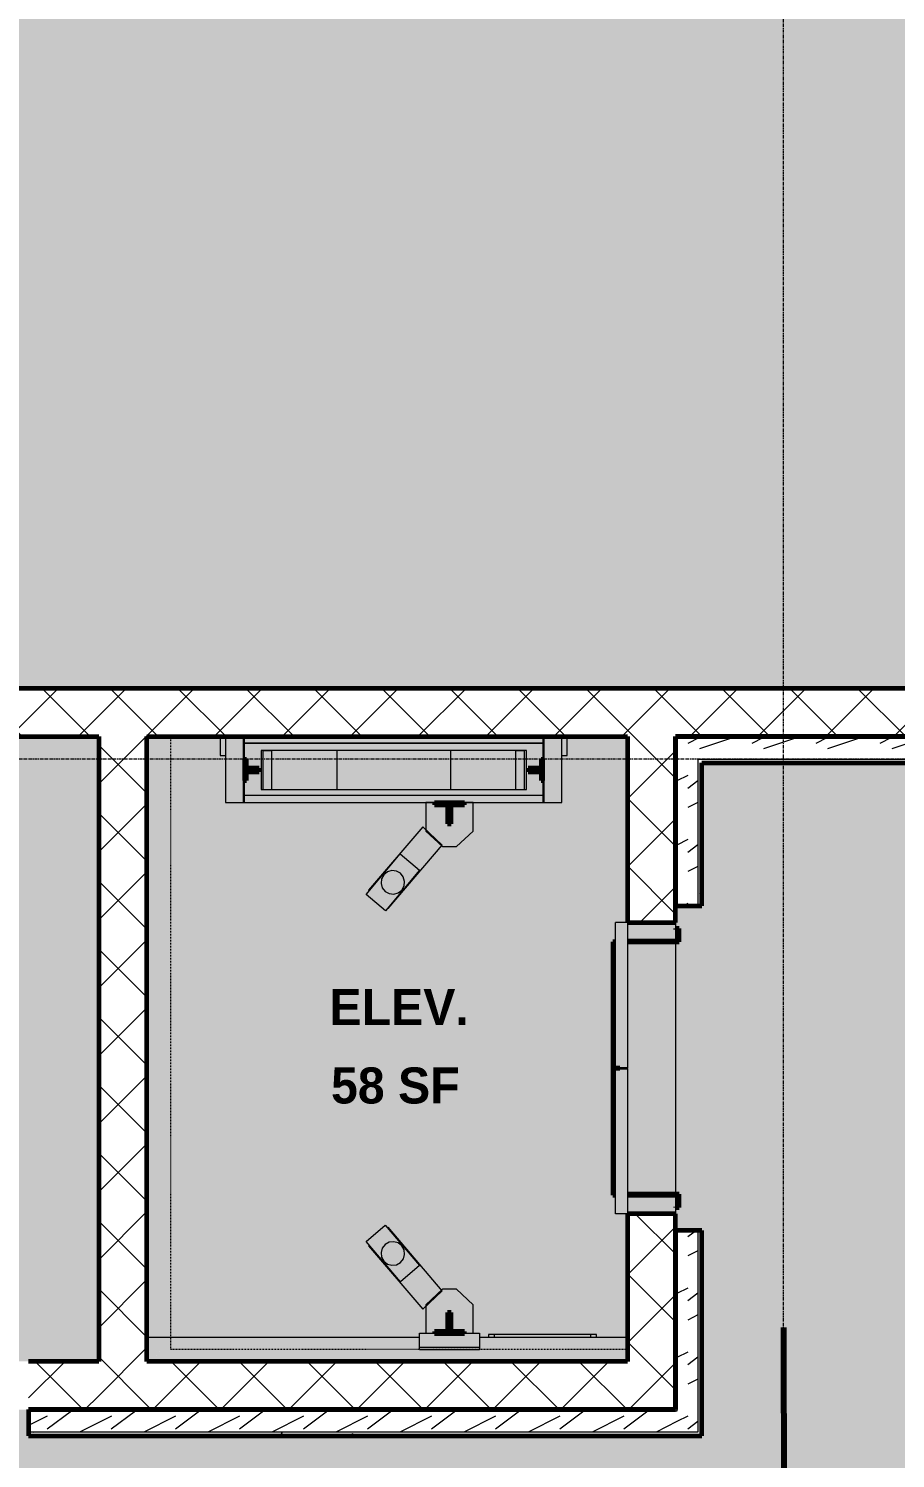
# Model space of a CAD drawing. Header units: inches. Extents: x -4105 to -1989, y 10980 to 12341.
# Drawn here: x -3607 to -3462.7, y 11418.9 to 11656.8 of the extents above; entities that cross this region are included whole.
import ezdxf

# ---------------------------------------------------------------- set-up
doc = ezdxf.new("R2010")
doc.units = ezdxf.units.IN
doc.header["$MEASUREMENT"] = 0
doc.linetypes.add('Dash', pattern=[0.25, 0.125, -0.125])
doc.linetypes.add('Grid Line 1_2_', pattern=[0.875, 0.5, -0.125, 0.125, -0.125])
for name, color, linetype, lineweight in [('0-1', 7, 'Continuous', 5), ('0-2', 250, 'Continuous', 18), ('A-AREA', 32, 'Continuous', 80), ('A-AREA-IDEN', 2, 'Continuous', 9), ('A-FLOR-2', 250, 'Continuous', 18), ('A-GENM-1', 55, 'Continuous', 9), ('A-GENM-2', 7, 'Continuous', 9), ('A-GENM-3', 130, 'Continuous', 60), ('A-GENM-HDLN-1', 7, 'Dash', 9), ('A-WALL', 113, 'Continuous', 18), ('A-WALL-1', 113, 'Continuous', 60), ('A-WALL-5', 250, 'Continuous', 18), ('A-WALL-6', 130, 'Continuous', 60), ('A-WALL-7', 254, 'Continuous', 5), ('A-WALL-8', 113, 'Continuous', 5), ('A-WALL-PATT-1', 111, 'Continuous', 9), ('A-WALL-PATT-3', 252, 'Continuous', 9), ('G-IMPT-1', 55, 'Continuous', 9), ('G-IMPT-2', 1, 'Continuous', 9), ('Q-SPCQ-1', 37, 'Continuous', 9), ('Q-SPCQ-2', 7, 'Continuous', 9), ('S-GRID-1', 1, 'Grid Line 1_2_', 9)]:
    doc.layers.add(name, color=color, linetype=linetype, lineweight=lineweight)
doc.layers.add('A-AREA-PATT-1', color=7, linetype='Continuous', lineweight=9, transparency=1)
doc.layers.add('A-AREA-PATT-5', color=141, linetype='Continuous', lineweight=9, transparency=1)
doc.styles.add('Century Gothic_B_1', font='GOTHICB.TTF', dxfattribs={"height": 6})
pattern_1 = [(45, (0, 0), (-5.656854, 5.656854), []), (135, (0, 0), (-5.656854, -5.656854), [])]
pattern_2 = [(0, (0, 0), (20.48, 5.12), [0.845, -14.515, 0.845, -14.515, -81.92]), (0, (0, 0), (20.48, 5.12), [-30.72, 0.845, -29.875, 0.845, -14.515, -35.84]), (0, (0, 0), (20.48, 5.12), [-76.8, 0.845, -9.395, 0.845, -24.755]), (120, (7.68, 2.56), (-14.67405, 15.1762003), [0.845, -14.515, 0.845, -14.515, -81.92]), (120, (7.68, 2.56), (-14.67405, 15.1762003), [-30.72, 0.845, -29.875, 0.845, -14.515, -35.84]), (120, (7.68, 2.56), (-14.67405, 15.1762003), [-76.8, 0.845, -9.395, 0.845, -24.755]), (240, (10.24, 12.8), (-5.80595, -20.2962003), [0.845, -14.515, 0.845, -14.515, -81.92]), (240, (10.24, 12.8), (-5.80595, -20.2962003), [-30.72, 0.845, -29.875, 0.845, -14.515, -35.84]), (240, (10.24, 12.8), (-5.80595, -20.2962003), [-76.8, 0.845, -9.395, 0.845, -24.755])]
pattern_3 = [(216.87, (4.265, 10.662), (31.9871619, 21.32545714), [5.331, -47.981]), (206.565, (10.662, 7.464), (-10.662476, -10.6620098), [11.921, -11.921]), (198.435, (10.662, 2.132), (-21.32449365, -10.6625869), [6.744, -26.974])]

# ---------------------------------------------------------------- blocks, each defined once
blk = doc.blocks.new('CTR - 1st Phase - Shell_rvt-1-ENLARGED FLOOR PLAN - 1ST FLOOR PLAN - EAST')
at = {"layer": 'A-FLOR-2'}
for p, q in [((-3499.32, 11508.05), (-3499.32, 11507.01)), ((-3499.32, 11506.89), (-3499.32, 11504.93)), ((-3499.32, 11504.8), (-3499.32, 11462.8)), ((-3499.32, 11462.68), (-3499.32, 11460.71)), ((-3499.32, 11460.59), (-3499.32, 11459.55)), ((-3541.95, 11438.99), (-3587.32, 11438.99)), ((-3507.32, 11438.99), (-3531.95, 11438.99))]:
    blk.add_line(p, q, dxfattribs=at)
at = {"layer": 'S-GRID-1'}
for p, q in [((-3481.32, 10979.75), (-3481.32, 12308.75)), ((-1989.4, 11535.19), (-4072.56, 11535.19))]:
    blk.add_line(p, q, dxfattribs=at)
blk = doc.blocks.new('Elevator Door-Center - 48_ x 84_-2010369-ENLARGED FLOOR PLAN - 1ST FLOOR PLAN - EAST')
at = {"layer": 'Q-SPCQ-1'}
for points in [[(-4.03, -4.96), (-4.03, -4), (-28.15, -4), (-28.15, -6), (-4.03, -6)], [(20.35, -4), (-3.78, -4), (-3.78, -6), (20.35, -6), (20.35, -4.96)]]:
    blk.add_hatch(color=256, dxfattribs=at).paths.add_polyline_path(points, flags=0)
at = {"layer": 'Q-SPCQ-2'}
for p, q in [((-28.15, -4), (-4.03, -4)), ((-28.15, -4), (-28.15, -6)), ((-4.03, -6), (-4.03, -4)), ((-3.78, -4), (20.35, -4)), ((-3.78, -6), (-3.78, -4)), ((20.35, -4), (20.35, -6)), ((-4.03, -6), (-28.15, -6)), ((20.35, -6), (-3.78, -6))]:
    blk.add_line(p, q, dxfattribs=at)
blk = doc.blocks.new('Otis_G2S_06102019171910 - Duty_3000_Speed_150_Seismic_N_CwtLoc_L2_PitDepth_60_OpeningType_Front_CwtSafety_N_FRSAME_NPT-2125002-ENLARGED FLOOR PLAN - 1ST FLOOR PLAN - EAST')
at = {"layer": 'G-IMPT-1'}
h = blk.add_hatch(color=256, dxfattribs=at)
h.paths.add_polyline_path([(92.16, 63.73), (92.16, 14.06), (94.66, 14.06), (94.66, 14.37), (96.1, 14.37), (96.1, 16.5), (96.72, 16.5), (96.72, 14.37), (98.16, 14.37), (98.16, 14.06), (100.82, 14.06), (100.82, 63.73), (98.16, 63.73), (98.16, 63.43), (96.72, 63.43), (96.72, 61.3), (96.1, 61.3), (96.1, 63.43), (94.66, 63.43), (94.66, 63.73), (93.18, 63.73)], flags=0)
h.paths.add_polyline_path([(93.18, 42.76), (93.18, 60.99), (99.64, 60.99), (99.64, 16.8), (93.18, 16.8), (93.18, 27.49)], flags=0)
for points in [[(100.82, 42.76), (100.82, 14.06), (100.94, 14.06), (100.94, 63.73), (100.82, 63.73), (100.82, 58.03)], [(93.18, 29.39), (99.64, 29.39), (99.64, 48.39), (93.18, 48.39), (93.18, 42.76)], [(6.69, 34.07), (9.75, 30.81), (20.32, 39.81), (20.21, 39.92), (13.98, 34.59), (11.25, 37.78), (17.34, 42.99), (17.26, 43.07), (7.29, 34.59)], [(73.37, 39.81), (83.93, 30.81), (86.99, 34.07), (76.43, 43.07), (76.33, 42.97), (82.45, 37.8), (79.73, 34.6), (73.46, 39.91)], [(14, 39.2), (14.09, 38.44), (14.47, 37.77), (15.07, 37.29), (15.81, 37.08), (16.57, 37.18), (17.24, 37.55), (17.72, 38.15), (17.92, 38.89), (17.83, 39.66), (17.46, 40.33), (16.85, 40.8), (16.12, 41.01), (15.35, 40.92), (14.68, 40.54), (14.21, 39.94), (14.09, 39.52)], [(75.76, 38.88), (76, 38.11), (76.45, 37.54), (77.12, 37.17), (77.89, 37.09), (78.63, 37.3), (79.23, 37.78), (79.6, 38.45), (79.68, 39.21), (79.47, 39.95), (78.99, 40.55), (78.32, 40.92), (77.56, 41.01), (76.82, 40.8), (76.22, 40.32), (75.85, 39.65)], [(2.69, 25.69), (7.44, 25.69), (10, 28.45), (9.99, 30.81), (9.89, 30.93), (9.75, 30.81), (7.17, 33.56), (2.69, 33.56), (2.69, 32.13), (2.97, 32.13), (2.97, 29.94), (6.16, 29.94), (6.16, 29.31), (2.97, 29.31), (2.97, 27.13), (2.69, 27.13)]]:
    blk.add_hatch(color=256, dxfattribs=at).paths.add_polyline_path(points, flags=0)
h = blk.add_hatch(color=256, dxfattribs=at)
h.paths.add_polyline_path([(93.18, 48.39), (93.18, 16.8), (99.64, 16.8), (99.64, 60.99), (93.18, 60.99)], flags=0)
h.paths.add_polyline_path([(93.18, 42.76), (93.18, 48.39), (99.64, 48.39), (99.64, 29.39), (93.18, 29.39)], flags=0)
h = blk.add_hatch(color=256, dxfattribs=at)
h.paths.add_polyline_path([(11.25, 37.78), (13.98, 34.59), (20.68, 40.32), (17.95, 43.51), (12.02, 38.44)], flags=0)
h.paths.add_polyline_path([(14, 39.2), (14.21, 39.94), (14.68, 40.54), (15.35, 40.92), (16.12, 41.01), (16.85, 40.8), (17.46, 40.33), (17.83, 39.66), (17.92, 38.89), (17.72, 38.15), (17.24, 37.55), (16.57, 37.18), (15.81, 37.08), (15.07, 37.29), (14.47, 37.77), (14.09, 38.44)], flags=0)
h = blk.add_hatch(color=256, dxfattribs=at)
h.paths.add_polyline_path([(73, 40.29), (79.73, 34.6), (82.45, 37.8), (75.71, 43.5), (73.02, 40.32)], flags=0)
h.paths.add_polyline_path([(75.76, 38.88), (75.85, 39.65), (76.22, 40.32), (76.82, 40.8), (77.56, 41.01), (78.32, 40.92), (78.99, 40.55), (79.47, 39.95), (79.68, 39.21), (79.6, 38.45), (79.23, 37.78), (78.63, 37.3), (77.89, 37.09), (77.12, 37.17), (76.45, 37.54), (75.97, 38.14)], flags=0)
h = blk.add_hatch(color=256, dxfattribs=at)
h.paths.add_polyline_path([(83.68, 30.8), (83.68, 28.45), (86.24, 25.69), (90.99, 25.69), (90.96, 33.56), (86.51, 33.56), (83.93, 30.81), (83.8, 30.93), (83.69, 30.81)], flags=0)
h.paths.add_polyline_path([(87.46, 29.94), (90.65, 29.94), (90.65, 32.13), (90.96, 32.13), (90.96, 27.13), (90.65, 27.13), (90.65, 29.31), (87.46, 29.31)], flags=0)
at = {"layer": 'G-IMPT-2'}
for p, q in [((92.16, 63.73), (94.66, 63.73)), ((98.16, 63.73), (100.82, 63.73)), ((100.82, 63.73), (100.94, 63.73)), ((100.82, 14.06), (100.82, 63.73)), ((100.94, 63.73), (100.94, 14.06)), ((93.18, 60.99), (93.18, 16.8)), ((99.64, 60.99), (93.18, 60.99)), ((93.19, 60.68), (93.19, 59.18)), ((99.63, 60.68), (93.19, 60.68)), ((99.63, 59.18), (99.63, 60.68)), ((99.64, 16.8), (99.64, 60.99)), ((93.19, 59.18), (99.63, 59.18)), ((93.18, 48.39), (93.18, 29.39)), ((99.64, 48.39), (93.18, 48.39)), ((99.64, 29.39), (99.64, 48.39)), ((17.26, 43.07), (6.69, 34.07)), ((11.25, 37.78), (17.95, 43.51)), ((17.34, 42.99), (17.26, 43.07)), ((17.95, 43.51), (20.68, 40.32)), ((73, 40.29), (75.71, 43.5)), ((75.71, 43.5), (82.45, 37.8)), ((76.43, 43.07), (76.33, 42.97)), ((86.99, 34.07), (76.43, 43.07)), ((14.68, 40.54), (14.21, 39.94)), ((15.35, 40.92), (14.68, 40.54)), ((16.12, 41.01), (15.35, 40.92)), ((16.85, 40.8), (16.12, 41.01)), ((17.46, 40.33), (16.85, 40.8)), ((76.82, 40.8), (76.22, 40.32)), ((77.56, 41.01), (76.82, 40.8)), ((78.32, 40.92), (77.56, 41.01)), ((78.99, 40.55), (78.32, 40.92)), ((79.47, 39.95), (78.99, 40.55)), ((9.75, 30.81), (20.32, 39.81)), ((20.68, 40.32), (13.98, 34.59)), ((14.21, 39.94), (14, 39.2)), ((14, 39.2), (14.09, 38.44)), ((14.09, 38.44), (14.47, 37.77)), ((17.24, 37.55), (17.72, 38.15)), ((17.83, 39.66), (17.46, 40.33)), ((17.72, 38.15), (17.92, 38.89)), ((17.92, 38.89), (17.83, 39.66)), ((20.32, 39.81), (20.21, 39.92)), ((79.73, 34.6), (73, 40.29)), ((73.46, 39.91), (73.37, 39.81)), ((73.37, 39.81), (83.93, 30.81)), ((75.85, 39.65), (75.76, 38.88)), ((75.76, 38.88), (75.97, 38.14)), ((76.22, 40.32), (75.85, 39.65)), ((75.97, 38.14), (76.45, 37.54)), ((79.23, 37.78), (79.6, 38.45)), ((79.68, 39.21), (79.47, 39.95)), ((79.6, 38.45), (79.68, 39.21)), ((13.98, 34.59), (11.25, 37.78)), ((14.47, 37.77), (15.07, 37.29)), ((15.07, 37.29), (15.81, 37.08)), ((15.81, 37.08), (16.57, 37.18)), ((16.57, 37.18), (17.24, 37.55)), ((76.45, 37.54), (77.12, 37.17)), ((77.12, 37.17), (77.89, 37.09)), ((77.89, 37.09), (78.63, 37.3)), ((78.63, 37.3), (79.23, 37.78)), ((82.45, 37.8), (79.73, 34.6)), ((7.44, 33.56), (2.69, 33.56)), ((2.69, 33.56), (2.69, 32.13)), ((6.69, 34.07), (9.75, 30.81)), ((10, 30.8), (7.44, 33.56)), ((86.24, 33.56), (83.68, 30.8)), ((83.93, 30.81), (86.99, 34.07)), ((90.99, 33.56), (86.24, 33.56)), ((90.99, 25.69), (90.99, 33.56)), ((10, 28.45), (10, 30.8)), ((83.68, 30.8), (83.68, 28.45)), ((93.18, 29.39), (99.64, 29.39)), ((2.69, 27.13), (2.69, 25.69)), ((7.44, 25.69), (10, 28.45)), ((83.68, 28.45), (86.24, 25.69)), ((2.69, 25.69), (7.44, 25.69)), ((86.24, 25.69), (90.99, 25.69)), ((93.18, 16.8), (99.64, 16.8)), ((93.19, 18.61), (93.19, 17.11)), ((99.63, 18.61), (93.19, 18.61)), ((93.19, 17.11), (99.63, 17.11)), ((99.63, 17.11), (99.63, 18.61))]:
    blk.add_line(p, q, dxfattribs=at)
blk = doc.blocks.new('Otis_G2S_06102019171910 - Otis_G2S_06102019171910-2044336-ENLARGED FLOOR PLAN - 1ST FLOOR PLAN - EAST')
at = {"layer": 'A-GENM-1'}
h = blk.add_hatch(color=256, dxfattribs=at)
h.paths.add_polyline_path([(91.02, 63.94), (102, 63.94), (102, 66.89), (91.02, 66.89)], flags=0)
h.paths.add_polyline_path([(91.02, 13.86), (91.02, 10.91), (102, 10.91), (102, 13.86), (92.16, 13.86)], flags=0)
h = blk.add_hatch(color=256, dxfattribs=at)
h.paths.add_polyline_path([(98.85, 66.89), (102, 66.89), (102, 67.78), (98.85, 67.78)], flags=0)
h.paths.add_polyline_path([(98.85, 10.02), (102, 10.02), (102, 10.91), (98.85, 10.91)], flags=0)
h = blk.add_hatch(color=256, dxfattribs=at)
h.paths.add_polyline_path([(91.02, 63.74), (102, 63.74), (102, 63.94), (91.02, 63.94)], flags=0)
h.paths.add_polyline_path([(91.02, 13.86), (102, 13.86), (102, 14.06), (91.02, 14.06)], flags=0)
for points in [[(91.02, 27.49), (91.02, 14.06), (92.16, 14.06), (92.16, 63.74), (91.02, 63.74), (91.02, 42.76)], [(0, 24.63), (0.37, 24.63), (0.37, 34.63), (0, 34.63)], [(0.37, 34.63), (0.37, 24.63), (2.68, 24.63), (2.66, 34.63), (1, 34.63)], [(2, 22.14), (2, 6.14), (2.49, 6.14), (2.49, 22.14)], [(25.69, 2.41), (25.69, 2), (46.69, 2), (46.69, 1.25), (46.81, 1.25), (46.81, 2.41), (38.5, 2.41)], [(46.81, 2), (46.81, 1.25), (46.94, 1.25), (46.94, 2), (67.81, 2), (67.81, 2.41), (46.81, 2.41)], [(46.69, 0), (46.94, 0), (46.94, 0.96), (46.69, 0.96)]]:
    blk.add_hatch(color=256, dxfattribs=at).paths.add_polyline_path(points, flags=0)
h = blk.add_hatch(color=256, dxfattribs=at)
h.paths.add_polyline_path([(94.66, 63.73), (94.66, 63.43), (96.1, 63.43), (96.1, 61.3), (96.72, 61.3), (96.72, 63.43), (98.16, 63.43), (98.16, 63.74), (94.66, 63.74)], flags=0)
h.paths.add_polyline_path([(94.66, 14.06), (94.66, 14.06), (98.16, 14.06), (98.16, 14.37), (96.72, 14.37), (96.72, 16.5), (96.1, 16.5), (96.1, 14.37), (94.66, 14.37), (94.66, 14.06)], flags=0)
h = blk.add_hatch(color=256, dxfattribs=at)
h.paths.add_polyline_path([(2.66, 32.13), (2.68, 27.13), (2.97, 27.13), (2.97, 29.31), (6.16, 29.31), (6.16, 29.94), (2.97, 29.94), (2.97, 32.13), (2.68, 32.13)], flags=0)
h.paths.add_polyline_path([(87.46, 29.31), (90.65, 29.31), (90.65, 27.13), (90.96, 27.13), (90.96, 32.13), (90.65, 32.13), (90.65, 29.94), (87.46, 29.94)], flags=0)
h = blk.add_hatch(color=256, dxfattribs=at)
h.paths.add_polyline_path([(2, 6.04), (2, 5.14), (2.49, 5.14), (2.49, 6.14), (2, 6.14)], flags=0)
h.paths.add_polyline_path([(2, 23.14), (2, 22.14), (2.49, 22.14), (2.49, 23.14)], flags=0)
h = blk.add_hatch(color=256, dxfattribs=at)
h.paths.add_polyline_path([(23.6, -8.34), (23.6, -8.64), (25.81, -8.64), (25.81, 0), (25.69, 0), (25.69, -8.52), (23.73, -8.52), (23.73, -8), (23.6, -8)], flags=0)
h.paths.add_polyline_path([(67.81, 0), (67.81, -8.64), (70.02, -8.64), (70.02, -8), (69.9, -8), (69.9, -8.52), (67.94, -8.52), (67.94, 0), (67.82, 0)], flags=0)
at = {"layer": 'A-GENM-2'}
for p, q in [((102, 66.89), (91.02, 66.89)), ((91.02, 66.89), (91.02, 63.94)), ((102, 67.78), (98.85, 67.78)), ((98.85, 67.78), (98.85, 66.89)), ((102, 63.94), (91.02, 63.94)), ((91.02, 63.94), (91.02, 63.74)), ((91.02, 63.74), (91.02, 14.06)), ((91.02, 63.74), (102, 63.74)), ((92.16, 14.06), (92.16, 63.74)), ((0, 34.63), (0.37, 34.63)), ((0, 34.63), (0, 24.63)), ((0.37, 34.63), (2.68, 34.63)), ((0.37, 34.63), (0.37, 24.63)), ((2.68, 34.63), (2.68, 32.13)), ((2.68, 27.13), (2.68, 24.63)), ((0.37, 24.63), (0, 24.63)), ((2.68, 24.63), (0.37, 24.63)), ((2.49, 23.14), (2, 23.14)), ((2, 22.14), (2.49, 22.14)), ((2.49, 22.14), (2.49, 23.14)), ((2.49, 6.14), (2.49, 22.14)), ((91.02, 14.06), (91.02, 13.86)), ((94.66, 14.06), (91.02, 14.06)), ((91.02, 13.86), (102, 13.86)), ((91.02, 13.86), (91.02, 10.91)), ((102, 14.06), (98.16, 14.06)), ((91.02, 10.91), (102, 10.91)), ((98.85, 10.91), (98.85, 10.02)), ((98.85, 10.02), (102, 10.02)), ((2.49, 6.14), (2, 6.14)), ((2, 5.14), (2.49, 5.14)), ((2.49, 5.14), (2.49, 6.14)), ((46.94, 0.96), (46.69, 0.96))]:
    blk.add_line(p, q, dxfattribs=at)
at = {"layer": 'A-GENM-3'}
for p, q in [((98.16, 63.74), (94.66, 63.74)), ((94.66, 63.74), (94.66, 63.43)), ((94.66, 63.43), (96.1, 63.43)), ((96.1, 63.43), (96.1, 61.3)), ((96.72, 61.3), (96.72, 63.43)), ((96.72, 63.43), (98.16, 63.43)), ((98.16, 63.43), (98.16, 63.74)), ((96.1, 61.3), (96.72, 61.3)), ((2.97, 32.13), (2.66, 32.13)), ((2.66, 32.13), (2.66, 27.13)), ((2.97, 29.94), (2.97, 32.13)), ((90.96, 32.13), (90.65, 32.13)), ((90.65, 32.13), (90.65, 29.94)), ((90.96, 27.13), (90.96, 32.13)), ((6.16, 29.94), (2.97, 29.94)), ((2.97, 27.13), (2.97, 29.31)), ((2.97, 29.31), (6.16, 29.31)), ((6.16, 29.31), (6.16, 29.94)), ((90.65, 29.94), (87.46, 29.94)), ((87.46, 29.94), (87.46, 29.31)), ((87.46, 29.31), (90.65, 29.31)), ((90.65, 29.31), (90.65, 27.13)), ((2.66, 27.13), (2.97, 27.13)), ((90.65, 27.13), (90.96, 27.13)), ((96.1, 14.37), (94.66, 14.37)), ((94.66, 14.37), (94.66, 14.06)), ((96.72, 16.5), (96.1, 16.5)), ((96.1, 16.5), (96.1, 14.37)), ((96.72, 14.37), (96.72, 16.5)), ((98.16, 14.37), (96.72, 14.37)), ((98.16, 14.06), (98.16, 14.37)), ((94.66, 14.06), (98.16, 14.06)), ((46.81, 2.41), (25.69, 2.41)), ((25.69, 2.41), (25.69, 2)), ((67.81, 2.41), (46.81, 2.41)), ((46.81, 2.41), (46.81, 1.25)), ((46.81, 1.25), (46.81, 2.41)), ((67.81, 2), (67.81, 2.41)), ((46.69, 1.25), (46.81, 1.25)), ((46.81, 1.25), (46.94, 1.25)), ((25.69, 0), (25.69, -8.52)), ((25.81, -8.64), (25.81, 0)), ((67.81, 0), (67.81, -8.64)), ((67.94, -8.52), (67.94, 0)), ((23.73, -8), (23.6, -8)), ((23.6, -8), (23.6, -8.64)), ((23.6, -8.64), (25.81, -8.64)), ((23.73, -8.52), (23.73, -8)), ((25.69, -8.52), (23.73, -8.52)), ((67.81, -8.64), (70.02, -8.64)), ((69.9, -8.52), (67.94, -8.52)), ((70.02, -8), (69.9, -8)), ((69.9, -8), (69.9, -8.52)), ((70.02, -8.64), (70.02, -8))]:
    blk.add_line(p, q, dxfattribs=at)
at = {"layer": 'A-GENM-HDLN-1'}
for p, q in [((0, 0), (0, 75.98)), ((0, 75.98), (102, 75.98)), ((102, 75.98), (102, 0)), ((102, 0), (0, 0))]:
    blk.add_line(p, q, dxfattribs=at)
blk.add_blockref('Otis_G2S_06102019171910 - Duty_3000_Speed_150_Seismic_N_CwtLoc_L2_PitDepth_60_OpeningType_Front_CwtSafety_N_FRSAME_NPT-2125002-ENLARGED FLOOR PLAN - 1ST FLOOR PLAN - EAST', (0, 0))
blk = doc.blocks.new('CTR - 1st Phase -Stairs _ Elevators_rvt-1-ENLARGED FLOOR PLAN - 1ST FLOOR PLAN - EAST')
at = {"layer": 'A-AREA-PATT-1'}
h = blk.add_hatch(color=256, dxfattribs=at)
h.paths.add_polyline_path([(-3681.49, 11434.99), (-3681.49, 11436.99), (-3678.81, 11436.99), (-3678.81, 11434.99), (-3595.32, 11434.99), (-3595.32, 11538.99), (-3673.6, 11538.99), (-3673.6, 11488.79), (-3684.6, 11488.79), (-3684.6, 11434.99)], flags=0)
h.paths.add_polyline_path([(-3678.81, 11482.99), (-3681.49, 11482.99), (-3681.49, 11484.99), (-3678.81, 11484.99)], flags=0)
h = blk.add_hatch(color=256, dxfattribs=at)
h.paths.add_polyline_path([(-3582.5, 11438.99), (-3541.95, 11438.99), (-3541.95, 11439.67), (-3540.88, 11439.68), (-3540.88, 11444.16), (-3541.4, 11443.68), (-3550.4, 11454.24), (-3550.31, 11454.33), (-3550.83, 11454.94), (-3547.64, 11457.67), (-3547.24, 11457.2), (-3547.14, 11457.3), (-3538.25, 11446.88), (-3538.12, 11446.99), (-3536.76, 11446.99), (-3536.01, 11447.21), (-3533.01, 11444.43), (-3533.01, 11439.68), (-3531.95, 11439.67), (-3531.95, 11438.99), (-3530.47, 11438.99), (-3530.47, 11439.48), (-3512.47, 11439.48), (-3512.47, 11438.99), (-3507.32, 11438.99), (-3507.32, 11459.55), (-3509.32, 11459.55), (-3509.32, 11462.68), (-3509.73, 11462.68), (-3509.73, 11504.8), (-3509.32, 11504.8), (-3509.32, 11508.05), (-3507.32, 11508.05), (-3507.32, 11538.99), (-3517.35, 11538.99), (-3517.35, 11535.84), (-3518.23, 11535.84), (-3518.23, 11528.01), (-3568.31, 11528.01), (-3568.31, 11510.8), (-3574.22, 11510.8), (-3574.22, 11528.2), (-3580.62, 11528.2), (-3580.62, 11529.15), (-3574.22, 11529.15), (-3574.22, 11535.84), (-3575.1, 11535.84), (-3580.36, 11531.74), (-3580.62, 11531.74), (-3580.62, 11536.63), (-3575.1, 11536.63), (-3575.1, 11538.99), (-3587.32, 11538.99), (-3587.32, 11456.8), (-3580.62, 11456.8), (-3580.62, 11440.7)], flags=0)
h.paths.add_polyline_path([(-3508.57, 11483.68), (-3508.28, 11483.68), (-3508.28, 11483.93), (-3508.57, 11483.93), (-3508.57, 11483.8)], flags=0)
h.paths.add_polyline_path([(-3547.61, 11509.99), (-3550.82, 11512.7), (-3550.3, 11513.32), (-3550.4, 11513.42), (-3550.09, 11513.78), (-3550.09, 11514.55), (-3549.43, 11514.55), (-3541.4, 11523.98), (-3540.88, 11523.5), (-3540.88, 11527.98), (-3533.01, 11527.98), (-3533.01, 11523.23), (-3535.77, 11520.67), (-3538.14, 11520.68), (-3538.25, 11520.79), (-3543.57, 11514.55), (-3542.72, 11514.55), (-3544.23, 11513.77), (-3547.14, 11510.36), (-3547.23, 11510.45), (-3547.3, 11510.36)], flags=0)
h.paths.add_polyline_path([(-3571.07, 11529.15), (-3571.06, 11529.15), (-3571.07, 11530.17)], flags=0)
h.paths.add_polyline_path([(-3571.07, 11535.15), (-3571.06, 11535.15), (-3571.07, 11535.58)], flags=0)
h.paths.add_polyline_path([(-3571.07, 11536.63), (-3571.06, 11536.63), (-3571.06, 11537.93), (-3521.38, 11537.93), (-3521.38, 11538.99), (-3571.07, 11538.99), (-3571.07, 11537.81)], flags=0)
blk.add_hatch(color=256, dxfattribs=at).paths.add_polyline_path([(-3586.91, 11434.99), (-3507.32, 11434.99), (-3507.32, 11438.99), (-3531.95, 11438.99), (-3531.95, 11436.99), (-3541.95, 11436.99), (-3541.95, 11438.99), (-3582.5, 11438.99)], flags=0)
at = {"layer": 'A-WALL-7'}
h = blk.add_hatch(color=256, dxfattribs=at)
h.paths.add_polyline_path([(-3501.93, 11459.55), (-3499.32, 11459.55), (-3499.32, 11462.68), (-3507.32, 11462.68), (-3507.32, 11459.55)], flags=0)
h.paths.add_polyline_path([(-3499.32, 11462.8), (-3499.32, 11504.8), (-3507.32, 11504.8), (-3507.32, 11462.8)], flags=0)
h.paths.add_polyline_path([(-3507.32, 11504.93), (-3499.32, 11504.93), (-3499.32, 11508.05), (-3507.32, 11508.05), (-3507.32, 11505.76)], flags=0)
at = {"layer": 'A-WALL-PATT-3'}
h = blk.add_hatch(dxfattribs=at)
h.set_pattern_fill('FP_19', color=256, style=0, pattern_type=2)
h.set_pattern_definition(pattern_1)
h.paths.add_polyline_path([(-3819.32, 11538.99), (-3595.32, 11538.99), (-3595.32, 11546.99), (-3819.32, 11546.99), (-3819.32, 11542.99)], flags=0)
h = blk.add_hatch(dxfattribs=at)
h.set_pattern_fill('FP_19', color=256, style=0, pattern_type=2)
h.set_pattern_definition(pattern_1)
h.paths.add_polyline_path([(-3595.32, 11426.99), (-3587.32, 11426.99), (-3587.32, 11546.99), (-3595.32, 11546.99), (-3595.32, 11434.99)], flags=0)
h = blk.add_hatch(dxfattribs=at)
h.set_pattern_fill('FP_19', color=256, style=0, pattern_type=2)
h.set_pattern_definition(pattern_1)
h.paths.add_polyline_path([(-3587.32, 11538.99), (-3503.32, 11538.99), (-3503.32, 11546.99), (-3587.32, 11546.99), (-3587.32, 11542.99)], flags=0)
h = blk.add_hatch(dxfattribs=at)
h.set_pattern_fill('FP_19', color=256, style=0, pattern_type=2)
h.set_pattern_definition(pattern_1)
h.paths.add_polyline_path([(-3503.32, 11538.99), (-3204.37, 11538.99), (-3204.37, 11546.99), (-3503.32, 11546.99), (-3503.32, 11542.99)], flags=0)
h = blk.add_hatch(dxfattribs=at)
h.set_pattern_fill('FP_19', color=256, style=0, pattern_type=2)
h.set_pattern_definition(pattern_1)
h.paths.add_polyline_path([(-3504.28, 11426.99), (-3499.32, 11426.99), (-3499.32, 11459.55), (-3507.32, 11459.55), (-3507.32, 11426.99)], flags=0)
h.paths.add_polyline_path([(-3504.28, 11508.05), (-3499.32, 11508.05), (-3499.32, 11538.99), (-3507.32, 11538.99), (-3507.32, 11508.05)], flags=0)
h = blk.add_hatch(dxfattribs=at)
h.set_pattern_fill('FP_19', color=256, style=0, pattern_type=2)
h.set_pattern_definition(pattern_1)
h.paths.add_polyline_path([(-3595.32, 11426.99), (-3595.32, 11434.99), (-3607, 11434.99), (-3607, 11426.99), (-3605.97, 11426.99)], flags=0)
h.paths.add_polyline_path([(-3763.83, 11426.99), (-3647, 11426.99), (-3647, 11434.99), (-3819.32, 11434.99), (-3819.32, 11426.99)], flags=0)
h = blk.add_hatch(dxfattribs=at)
h.set_pattern_fill('FP_19', color=256, style=0, pattern_type=2)
h.set_pattern_definition(pattern_1)
h.paths.add_polyline_path([(-3507.32, 11426.99), (-3507.32, 11434.99), (-3587.32, 11434.99), (-3587.32, 11426.99), (-3516.97, 11426.99)], flags=0)
at = {"layer": 'A-WALL-5'}
for p, q in [((-3499.32, 11508.05), (-3499.32, 11507.01)), ((-3499.32, 11506.89), (-3499.32, 11504.93)), ((-3499.32, 11504.8), (-3499.32, 11462.8)), ((-3507.32, 11483.68), (-3507.32, 11483.93)), ((-3499.32, 11462.68), (-3499.32, 11460.71)), ((-3499.32, 11460.59), (-3499.32, 11459.55))]:
    blk.add_line(p, q, dxfattribs=at)
at = {"layer": 'A-WALL-6'}
for p, q in [((-3595.32, 11546.99), (-3819.32, 11546.99)), ((-3587.32, 11546.99), (-3595.32, 11546.99)), ((-3503.32, 11546.99), (-3587.32, 11546.99)), ((-3212.37, 11546.99), (-3503.32, 11546.99)), ((-3819.32, 11538.99), (-3595.32, 11538.99)), ((-3595.32, 11538.99), (-3595.32, 11434.99)), ((-3587.32, 11434.99), (-3587.32, 11538.99)), ((-3587.32, 11538.99), (-3507.32, 11538.99)), ((-3507.32, 11538.99), (-3507.32, 11508.05)), ((-3499.32, 11538.99), (-3204.37, 11538.99)), ((-3499.32, 11508.05), (-3499.32, 11538.99)), ((-3507.32, 11508.05), (-3499.32, 11508.05)), ((-3499.32, 11459.55), (-3507.32, 11459.55)), ((-3507.32, 11459.55), (-3507.32, 11434.99)), ((-3499.32, 11426.99), (-3499.32, 11459.55)), ((-3595.32, 11434.99), (-3607, 11434.99)), ((-3507.32, 11434.99), (-3587.32, 11434.99)), ((-3607, 11426.99), (-3595.32, 11426.99)), ((-3595.32, 11426.99), (-3587.32, 11426.99)), ((-3587.32, 11426.99), (-3507.32, 11426.99)), ((-3507.32, 11426.99), (-3499.32, 11426.99))]:
    blk.add_line(p, q, dxfattribs=at)
at = {"layer": '0-2'}
for name, p, rotation in [('Otis_G2S_06102019171910 - Otis_G2S_06102019171910-2044336-ENLARGED FLOOR PLAN - 1ST FLOOR PLAN - EAST', (-3507.32, 11436.99), 90.0000000000184), ('Elevator Door-Center - 48_ x 84_-2010369-ENLARGED FLOOR PLAN - 1ST FLOOR PLAN - EAST', (-3503.32, 11479.9), 270.0000000000186)]:
    blk.add_blockref(name, p, dxfattribs=dict(at, rotation=rotation))

msp = doc.modelspace()

# ---------------------------------------------------------------- hatches: boundary and pattern name
at = {"layer": 'A-AREA-PATT-1'}
h = msp.add_hatch(color=256, dxfattribs=at)
h.paths.add_polyline_path([(-3587.3237, 11438.9894), (-3582.5029, 11438.9894), (-3580.6202, 11440.6969), (-3580.6202, 11456.8004), (-3587.3237, 11456.8004)], flags=0)
h.paths.add_polyline_path([(-3535.7692, 11446.9923), (-3536.0081, 11447.2139), (-3536.7635, 11446.9923)], flags=0)
h.paths.add_polyline_path([(-3568.31, 11510.8004), (-3568.31, 11528.0051), (-3574.2169, 11528.0051), (-3574.2169, 11510.8004), (-3571.0673, 11510.8004)], flags=0)
h.paths.add_polyline_path([(-3544.2304, 11513.7699), (-3542.7201, 11514.5486), (-3543.5669, 11514.5486)], flags=0)
h.paths.add_polyline_path([(-3550.0852, 11513.7847), (-3549.4342, 11514.5486), (-3550.0852, 11514.5486)], flags=0)
h.paths.add_polyline_path([(-3574.2169, 11528.2005), (-3574.2169, 11529.1468), (-3580.6202, 11529.1468), (-3580.6202, 11528.2005)], flags=0)
h.paths.add_polyline_path([(-3580.6202, 11531.7395), (-3580.3556, 11531.7395), (-3575.1025, 11535.8398), (-3575.1025, 11536.6322), (-3580.6202, 11536.6322), (-3580.6202, 11535.8398)], flags=0)
h = msp.add_hatch(color=256, dxfattribs=at)
h.paths.add_polyline_path([(-3563.1208, 11244.3894), (-3563.1208, 11244.5986), (-3565.4013, 11244.7305), (-3567.2694, 11244.9193), (-3568.7324, 11245.1293), (-3569.7975, 11245.3252), (-3570.7076, 11245.592), (-3571.3941, 11245.9832), (-3571.9129, 11246.4919), (-3572.3196, 11247.1112), (-3572.6698, 11247.834), (-3573.3936, 11249.5649), (-3574.6811, 11252.8335), (-3576.1927, 11256.8648), (-3577.9026, 11261.601), (-3580.6202, 11269.3583), (-3581.9232, 11273.1325), (-3581.9404, 11273.3544), (-3581.9232, 11273.5753), (-3581.8793, 11273.7533), (-3581.7967, 11273.9256), (-3581.5945, 11274.1426), (-3581.5169, 11274.2047), (-3581.1891, 11274.3449), (-3581.0702, 11274.3807), (-3580.219, 11274.5326), (-3576.1927, 11275.2834), (-3574.0207, 11275.65), (-3570.8015, 11276.1126), (-3567.6589, 11276.4856), (-3564.5704, 11276.7767), (-3561.5135, 11276.9941), (-3558.4657, 11277.1456), (-3555.4045, 11277.2391), (-3552.3075, 11277.2825), (-3549.152, 11277.2838), (-3542.5818, 11277.1905), (-3539.1832, 11277.1002), (-3535.5618, 11276.9616), (-3530.8451, 11276.6916), (-3529.1854, 11276.577), (-3526.1143, 11276.2941), (-3523.2718, 11275.9447), (-3520.7166, 11275.5214), (-3518.5073, 11275.0171), (-3516.7026, 11274.4242), (-3516.2882, 11274.3436), (-3516.166, 11274.3068), (-3515.887, 11274.1426), (-3515.8049, 11274.0769), (-3515.6848, 11273.9256), (-3515.6022, 11273.7533), (-3515.5551, 11273.5621), (-3515.5411, 11273.3544), (-3515.5583, 11273.1325), (-3518.3899, 11264.9702), (-3520.7392, 11258.3696), (-3522.3203, 11254.0949), (-3523.7186, 11250.4833), (-3524.8118, 11247.834), (-3525.162, 11247.1112), (-3525.5686, 11246.4919), (-3526.0874, 11245.9832), (-3526.774, 11245.592), (-3527.684, 11245.3252), (-3528.7492, 11245.1293), (-3530.2121, 11244.9193), (-3532.0802, 11244.7305), (-3534.3607, 11244.5986), (-3534.3607, 11244.3894), (-3480.979, 11244.3894), (-3481.029, 11272.841), (-3484.2278, 11270.5561), (-3485.2498, 11270.1666), (-3486.3361, 11270.0396), (-3487.4203, 11270.1829), (-3499.01, 11275.8356), (-3500.2182, 11274.6653), (-3501.0632, 11275.5103), (-3500.2182, 11276.4249), (-3512.1623, 11282.2798), (-3512.3718, 11282.5365), (-3512.4636, 11282.751), (-3512.4932, 11282.851), (-3512.5048, 11283.075), (-3512.4295, 11283.3714), (-3512.317, 11283.5844), (-3509.4387, 11288.0238), (-3506.1962, 11292.3313), (-3502.4977, 11296.5635), (-3498.8477, 11300.2135), (-3494.7778, 11303.7496), (-3490.4704, 11306.9922), (-3485.8179, 11309.9829), (-3485.7419, 11310.017), (-3485.5215, 11310.0583), (-3485.1975, 11310.017), (-3484.983, 11309.9252), (-3484.8886, 11309.8705), (-3484.7263, 11309.7157), (-3484.6049, 11309.5272), (-3481.0807, 11302.3015), (-3481.3237, 11440.6249), (-3494.9487, 11440.6249), (-3494.9487, 11422.6144), (-3606.9987, 11422.6144), (-3606.9987, 11426.9894), (-3608.9987, 11426.9894), (-3608.9987, 11391.9894), (-3610.7487, 11391.9894), (-3610.7487, 11426.9894), (-3646.9987, 11426.9894), (-3646.9987, 11422.6144), (-3725.7237, 11422.6144), (-3725.7237, 11394.3597), (-3727.7237, 11394.3597), (-3727.7237, 11357.9613), (-3725.7237, 11357.9613), (-3725.7237, 11280.1644), (-3677.3237, 11280.1644), (-3677.3237, 11278.1644), (-3641.3237, 11278.1644), (-3641.3237, 11280.1644), (-3633.3237, 11280.1644), (-3633.3237, 11244.3894), (-3563.6958, 11244.3894)], flags=0)
h.paths.add_polyline_path([(-3535.7785, 11244.3894), (-3535.5618, 11244.3894), (-3535.5618, 11244.5986), (-3561.9197, 11244.5986), (-3561.9197, 11244.3894), (-3537.6197, 11244.3894)], flags=0)
h.paths.add_polyline_path([(-3611.1455, 11270.0396), (-3612.2744, 11270.1829), (-3613.2537, 11270.5561), (-3614.149, 11271.1842), (-3616.6751, 11273.0011), (-3619.0243, 11275.0417), (-3619.5246, 11274.6653), (-3620.3696, 11275.5103), (-3619.9967, 11276.0061), (-3622.2792, 11278.6177), (-3624.2833, 11281.4485), (-3624.6998, 11282.2657), (-3624.9389, 11283.1513), (-3624.9904, 11284.067), (-3624.8521, 11284.9738), (-3619.1994, 11296.5635), (-3620.3697, 11297.7717), (-3619.5247, 11298.6167), (-3618.6101, 11297.7717), (-3612.7552, 11309.7157), (-3612.4985, 11309.9252), (-3612.284, 11310.017), (-3612.184, 11310.0467), (-3611.96, 11310.0583), (-3611.6636, 11309.9829), (-3611.4506, 11309.8705), (-3606.9987, 11306.9828), (-3602.7037, 11303.7496), (-3598.4715, 11300.0512), (-3594.8215, 11296.4012), (-3591.2854, 11292.3313), (-3588.0428, 11288.0238), (-3585.0521, 11283.3714), (-3585.018, 11283.2954), (-3584.9767, 11283.075), (-3585.018, 11282.751), (-3585.1098, 11282.5365), (-3585.1645, 11282.442), (-3585.3193, 11282.2798), (-3585.5078, 11282.1584), (-3597.291, 11276.4113), (-3596.4183, 11275.5103), (-3597.2633, 11274.6653), (-3598.4715, 11275.8356), (-3610.0612, 11270.1829)], flags=0)
h.paths.add_polyline_path([(-3548.7408, 11293.7057), (-3553.5457, 11293.7678), (-3558.3474, 11293.9542), (-3561.8533, 11294.3805), (-3565.2668, 11295.287), (-3566.1259, 11295.7342), (-3566.8525, 11296.3746), (-3567.4042, 11297.1706), (-3567.7487, 11298.0759), (-3567.8658, 11299.0373), (-3567.8658, 11315.9179), (-3567.7487, 11316.8793), (-3567.4042, 11317.7846), (-3566.8525, 11318.5806), (-3566.1259, 11319.221), (-3565.2668, 11319.6682), (-3561.8533, 11320.5747), (-3558.3474, 11321.001), (-3553.5457, 11321.1874), (-3548.7408, 11321.2495), (-3543.9301, 11321.1872), (-3539.1227, 11321.0004), (-3535.6175, 11320.574), (-3532.2049, 11319.6677), (-3531.3457, 11319.2206), (-3530.6189, 11318.5803), (-3530.0672, 11317.7842), (-3529.7227, 11316.879), (-3529.6057, 11315.9175), (-3529.6116, 11298.9894), (-3529.7227, 11298.0762), (-3530.0672, 11297.171), (-3530.6189, 11296.3749), (-3531.3457, 11295.7346), (-3532.2049, 11295.2875), (-3535.6175, 11294.3812), (-3539.1227, 11293.9548), (-3543.9301, 11293.768)], flags=0)
msp.add_hatch(color=256, dxfattribs=at).paths.add_polyline_path([(-3587.3237, 11434.9894), (-3586.9133, 11434.9894), (-3582.5029, 11438.9894), (-3587.3237, 11438.9894)], flags=0)
at = {"layer": 'A-AREA-PATT-5'}
h = msp.add_hatch(color=256, dxfattribs=at)
h.paths.add_polyline_path([(-3407.8605, 11241.3894), (-3407.8605, 11277.2894), (-3408.9237, 11277.2894), (-3408.9237, 11285.9144), (-3400.2987, 11285.9144), (-3400.2987, 11285.2894), (-3371.8737, 11285.2894), (-3371.8737, 11286.3048), (-3369.8737, 11286.3048), (-3369.8737, 11322.3048), (-3371.8737, 11322.3048), (-3371.8737, 11473.7894), (-3140.1237, 11473.7894), (-3140.1237, 11474.7894), (-3139.1237, 11474.7894), (-3139.1237, 11476.7894), (-3137.1237, 11476.7894), (-3137.1237, 11513.1878), (-3139.1237, 11513.1878), (-3139.1237, 11648.3394), (-3098.7237, 11648.3394), (-3098.7237, 11649.3394), (-2778.9237, 11649.3394), (-2778.9237, 11628.3894), (-2758.7237, 11628.3894), (-2758.7237, 11629.1394), (-2756.7237, 11629.1394), (-2756.7237, 11627.2019), (-2756.0987, 11627.2019), (-2756.0987, 11625.3894), (-2721.3487, 11625.3894), (-2721.3487, 11627.2019), (-2720.7237, 11627.2019), (-2720.7237, 11629.1394), (-2718.7237, 11629.1394), (-2718.7237, 11628.3894), (-2710.7237, 11628.3894), (-2710.7237, 11629.1394), (-2708.7237, 11629.1394), (-2708.7237, 11627.2019), (-2708.0987, 11627.2019), (-2708.0987, 11625.3894), (-2673.3487, 11625.3894), (-2673.3487, 11627.2019), (-2672.7237, 11627.2019), (-2672.7237, 11629.1394), (-2670.7237, 11629.1394), (-2670.7237, 11628.3894), (-2650.5237, 11628.3894), (-2650.5237, 11649.3394), (-2513.1237, 11649.3394), (-2513.1237, 11654.5206), (-2507.9425, 11649.3394), (-2503.6999, 11649.3394), (-2490.1251, 11635.7646), (-2489.418, 11636.4717), (-2489.9483, 11637.002), (-2488.5341, 11638.4162), (-2487.1641, 11637.0462), (-2486.7221, 11637.4882), (-2485.4405, 11636.2065), (-2460.8686, 11660.7785), (-2462.1502, 11662.0601), (-2461.7082, 11662.5021), (-2463.0783, 11663.8721), (-2461.664, 11665.2863), (-2461.1337, 11664.756), (-2442.4362, 11683.4534), (-2464.5996, 11705.6168), (-2465.13, 11705.0865), (-2466.5442, 11706.5007), (-2465.1741, 11707.8707), (-2465.6161, 11708.3127), (-2464.3345, 11709.5943), (-2488.9064, 11734.1662), (-2490.188, 11732.8846), (-2490.63, 11733.3266), (-2492, 11731.9565), (-2493.4142, 11733.3708), (-2509.5206, 11717.2644), (-2640.2987, 11717.2644), (-2640.2987, 11722.6394), (-2641.2987, 11722.6394), (-2641.2987, 11724.6394), (-2639.3612, 11724.6394), (-2639.3612, 11725.2644), (-2637.9237, 11725.2644), (-2637.9237, 11760.0144), (-2639.3612, 11760.0144), (-2639.3612, 11760.6394), (-2641.2987, 11760.6394), (-2641.2987, 11762.6394), (-2640.2987, 11762.6394), (-2640.2987, 11848.8144), (-2698.6987, 11848.8144), (-2698.6987, 11716.6394), (-2719.6802, 11716.6394), (-2719.6802, 11673.3894), (-2738.6302, 11673.3894), (-2738.6302, 11716.6394), (-2736.6987, 11716.6394), (-2736.6987, 11737.5894), (-2737.6987, 11737.5894), (-2737.6987, 11737.8394), (-2739.6987, 11737.8394), (-2739.6987, 11739.7769), (-2740.3237, 11739.7769), (-2740.3237, 11740.5894), (-2775.0737, 11740.5894), (-2775.0737, 11739.7769), (-2775.6987, 11739.7769), (-2775.6987, 11737.8394), (-2777.6987, 11737.8394), (-2777.6987, 11737.5894), (-2797.8987, 11737.5894), (-2797.8987, 11716.6394), (-3072.9237, 11716.6394), (-3072.9237, 11737.5894), (-3093.1237, 11737.5894), (-3093.1237, 11737.8394), (-3095.1237, 11737.8394), (-3095.1237, 11739.7769), (-3095.7487, 11739.7769), (-3095.7487, 11740.5894), (-3130.4987, 11740.5894), (-3130.4987, 11739.7769), (-3131.1237, 11739.7769), (-3131.1237, 11737.8394), (-3133.1237, 11737.8394), (-3133.1237, 11737.5894), (-3140.1237, 11737.5894), (-3140.1237, 11834.1519), (-3246.2697, 11834.1519), (-3246.2697, 11858.1519), (-3261.2487, 11858.1519), (-3261.2487, 11857.4019), (-3263.2487, 11857.4019), (-3263.2487, 11859.3394), (-3263.8737, 11859.3394), (-3263.8737, 11861.1519), (-3298.6237, 11861.1519), (-3298.6237, 11859.3394), (-3299.2487, 11859.3394), (-3299.2487, 11857.4019), (-3301.2487, 11857.4019), (-3301.2487, 11834.1519), (-3460.5237, 11834.1519), (-3460.5237, 11824.6519), (-3459.7737, 11824.6519), (-3459.7737, 11822.6519), (-3461.7112, 11822.6519), (-3461.7112, 11822.0269), (-3463.5237, 11822.0269), (-3463.5237, 11787.2769), (-3461.7112, 11787.2769), (-3461.7112, 11786.6519), (-3459.7737, 11786.6519), (-3459.7737, 11784.6519), (-3460.5237, 11784.6519), (-3460.5237, 11783.3644), (-3199.9987, 11783.3644), (-3199.9987, 11534.6144), (-3494.9487, 11534.6144), (-3494.9487, 11510.8004), (-3499.3237, 11510.8004), (-3499.3237, 11507.0114), (-3498.6792, 11507.0114), (-3498.6792, 11504.8004), (-3499.3237, 11504.8004), (-3499.3237, 11462.8004), (-3498.6792, 11462.8004), (-3498.6792, 11460.5895), (-3499.3237, 11460.5895), (-3499.3237, 11456.8004), (-3494.9487, 11456.8004), (-3494.9487, 11440.6249), (-3481.3237, 11440.6249), (-3481.0807, 11302.3015), (-3478.8579, 11297.744), (-3477.9569, 11298.6167), (-3477.1119, 11297.7717), (-3478.2821, 11296.5635), (-3472.6294, 11284.9738), (-3472.4911, 11284.067), (-3472.5426, 11283.1513), (-3472.7817, 11282.2657), (-3473.1983, 11281.4485), (-3475.2023, 11278.6177), (-3477.4848, 11276.0061), (-3477.1119, 11275.5103), (-3477.9569, 11274.6653), (-3478.4573, 11275.0417), (-3481.0289, 11272.8078), (-3480.9737, 11244.3894), (-3477.9737, 11244.3894), (-3477.9737, 11241.3894), (-3458.4799, 11241.3894)], flags=0)
h.paths.add_polyline_path([(-3400.0225, 11279.2894), (-3399.8237, 11279.2894), (-3399.8237, 11279.7894), (-3400.2987, 11279.7894), (-3400.2987, 11279.2894), (-3400.1737, 11279.2894)], flags=0)
h.paths.add_polyline_path([(-3498.9446, 11460.7145), (-3498.8042, 11460.7145), (-3498.8042, 11462.6754), (-3499.3237, 11462.6754), (-3499.3237, 11460.7145)], flags=0)
h.paths.add_polyline_path([(-3499.3237, 11504.9254), (-3498.8042, 11504.9254), (-3498.8042, 11506.8864), (-3499.3237, 11506.8864)], flags=0)
h.paths.add_polyline_path([(-2796.2302, 11673.3894), (-2796.2302, 11736.998), (-2777.2802, 11736.998), (-2777.2802, 11673.3894), (-2788.9261, 11673.3894)], flags=0)
h.paths.add_polyline_path([(-2763.3842, 11673.3894), (-2777.0302, 11673.3894), (-2777.0302, 11736.998), (-2738.8802, 11736.998), (-2738.8802, 11673.3894)], flags=0)
h = msp.add_hatch(color=256, dxfattribs=at)
h.paths.add_polyline_path([(-3595.3237, 11546.9894), (-3212.3737, 11546.9894), (-3212.3737, 11770.9894), (-3756.9112, 11770.9894), (-3756.9112, 11826.9894), (-3819.3237, 11826.9894), (-3819.3237, 11834.9894), (-3822.1987, 11834.9894), (-3822.1987, 11826.9894), (-3823.1987, 11826.9894), (-3823.1987, 11824.9894), (-3823.3237, 11824.9894), (-3823.3237, 11788.9894), (-3823.1987, 11788.9894), (-3823.1987, 11786.9894), (-3822.1987, 11786.9894), (-3822.1987, 11762.0706), (-3820.0868, 11762.0706), (-3820.0868, 11761.0706), (-3822.1987, 11761.0706), (-3822.1987, 11759.7894), (-3823.3237, 11759.7894), (-3823.3237, 11567.7894), (-3821.8472, 11567.7894), (-3821.8472, 11760.7894), (-3819.8472, 11760.7894), (-3819.8472, 11567.7894), (-3819.3237, 11567.7894), (-3819.3237, 11546.9894), (-3641.6904, 11546.9894)], flags=0)
h.paths.add_polyline_path([(-3787.1987, 11823.2394), (-3823.1987, 11823.2394), (-3823.1987, 11824.9894), (-3787.1987, 11824.9894)], flags=0)
at = {"layer": 'A-WALL'}
msp.add_hatch(color=256, dxfattribs=at).paths.add_polyline_path([(-3499.1987, 11538.7394), (-3204.1237, 11538.7419), (-3204.1237, 11538.9894), (-3499.3237, 11538.9894), (-3499.3237, 11538.7394)], flags=0)
at = {"layer": 'A-WALL-8'}
h = msp.add_hatch(color=256, dxfattribs=at)
h.paths.add_polyline_path([(-3499.149, 11426.7394), (-3499.0737, 11426.7394), (-3499.0737, 11456.8004), (-3499.3237, 11456.8004), (-3499.3237, 11426.7394), (-3499.1624, 11426.7394)], flags=0)
h.paths.add_polyline_path([(-3499.3237, 11510.8004), (-3499.0737, 11510.8004), (-3499.0737, 11538.7394), (-3499.3237, 11538.7394), (-3499.3237, 11512.9891)], flags=0)
h = msp.add_hatch(color=256, dxfattribs=at)
h.paths.add_polyline_path([(-3819.3237, 11426.7394), (-3646.9987, 11426.7394), (-3646.9987, 11426.9894), (-3819.3237, 11426.9894)], flags=0)
h.paths.add_polyline_path([(-3499.3762, 11426.7394), (-3499.3237, 11426.7394), (-3499.3237, 11426.9894), (-3606.9987, 11426.9894), (-3606.9987, 11426.7394), (-3499.6587, 11426.7394)], flags=0)
at = {"layer": 'A-WALL-PATT-1'}
h = msp.add_hatch(dxfattribs=at)
h.set_pattern_fill('FP_2', color=256, style=0, pattern_type=2)
h.set_pattern_definition(pattern_3)
h.paths.add_polyline_path([(-3499.0737, 11535.2394), (-3200.6237, 11535.255), (-3200.6237, 11538.7394), (-3499.0737, 11538.7394), (-3499.0737, 11538.4894)], flags=0)
h = msp.add_hatch(dxfattribs=at)
h.set_pattern_fill('FP_2', color=256, style=0, pattern_type=2)
h.set_pattern_definition(pattern_3)
h.paths.add_polyline_path([(-3496.7031, 11423.2394), (-3495.5737, 11423.2394), (-3495.5737, 11456.8004), (-3499.0737, 11456.8004), (-3499.0737, 11423.2394), (-3496.9032, 11423.2394)], flags=0)
h.paths.add_polyline_path([(-3499.0737, 11510.8004), (-3495.5737, 11510.8004), (-3495.5737, 11535.2394), (-3499.0737, 11535.2394), (-3499.0737, 11512.9891)], flags=0)
h = msp.add_hatch(dxfattribs=at)
h.set_pattern_fill('FP_1', color=256, style=0, pattern_type=2)
h.set_pattern_definition(pattern_2)
h.paths.add_polyline_path([(-3234.5896, 11534.6144), (-3199.9987, 11534.6327), (-3199.9987, 11535.2394), (-3495.5737, 11535.2394), (-3495.5737, 11534.6144), (-3275.2694, 11534.6144)], flags=0)
h = msp.add_hatch(dxfattribs=at)
h.set_pattern_fill('FP_1', color=256, style=0, pattern_type=2)
h.set_pattern_definition(pattern_2)
h.paths.add_polyline_path([(-3494.9487, 11422.6144), (-3494.9487, 11456.8004), (-3495.5737, 11456.8004), (-3495.5737, 11422.6144)], flags=0)
h.paths.add_polyline_path([(-3495.5737, 11510.8004), (-3494.9487, 11510.8004), (-3494.9487, 11534.6144), (-3495.5737, 11534.6144), (-3495.5737, 11512.9891)], flags=0)
h = msp.add_hatch(dxfattribs=at)
h.set_pattern_fill('FP_2', color=256, style=0, pattern_type=2)
h.set_pattern_definition(pattern_3)
h.paths.add_polyline_path([(-3646.9987, 11423.2394), (-3646.9987, 11426.7394), (-3819.3237, 11426.7394), (-3819.3237, 11423.2394), (-3702.7606, 11423.2394)], flags=0)
h.paths.add_polyline_path([(-3580.6202, 11423.2394), (-3499.0737, 11423.2408), (-3499.0737, 11426.7394), (-3606.9987, 11426.7394), (-3606.9987, 11423.2394), (-3587.3237, 11423.2394)], flags=0)
h = msp.add_hatch(dxfattribs=at)
h.set_pattern_fill('FP_1', color=256, style=0, pattern_type=2)
h.set_pattern_definition(pattern_2)
h.paths.add_polyline_path([(-3702.7606, 11422.6144), (-3646.9987, 11422.6144), (-3646.9987, 11423.2394), (-3819.3237, 11423.2394), (-3819.3237, 11422.6144), (-3763.8307, 11422.6144)], flags=0)
h.paths.add_polyline_path([(-3606.9987, 11422.6144), (-3495.5737, 11422.6144), (-3495.5737, 11423.2394), (-3606.9987, 11423.2394)], flags=0)

# ---------------------------------------------------------------- linework, layer by layer
at = {"layer": 'A-AREA'}
msp.add_line((-3481.3237, 11440.6249), (-3481.0807, 11302.3015), dxfattribs=at)
at = {"layer": 'A-WALL'}
for p, q in [((-3499.0737, 11538.7394), (-3499.0737, 11510.8004)), ((-3499.0737, 11538.7394), (-3204.1237, 11538.7394)), ((-3495.5737, 11535.2394), (-3495.5737, 11510.8004)), ((-3495.5737, 11535.2394), (-3200.6237, 11535.2394)), ((-3499.0737, 11456.8004), (-3499.0737, 11426.7394)), ((-3495.5737, 11456.8004), (-3495.5737, 11423.2394)), ((-3499.0737, 11426.7394), (-3606.9987, 11426.7394)), ((-3495.5737, 11423.2394), (-3606.9987, 11423.2394))]:
    msp.add_line(p, q, dxfattribs=at)
at = {"layer": 'A-WALL-1'}
for p, q in [((-3499.3237, 11538.9894), (-3499.3237, 11510.8004)), ((-3204.3737, 11538.9894), (-3499.3237, 11538.9894)), ((-3494.9487, 11510.8004), (-3494.9487, 11534.6144)), ((-3494.9487, 11534.6144), (-3199.9987, 11534.6144)), ((-3499.3237, 11510.8004), (-3494.9487, 11510.8004)), ((-3494.9487, 11456.8004), (-3499.3237, 11456.8004)), ((-3499.3237, 11456.8004), (-3499.3237, 11426.9894)), ((-3494.9487, 11422.6144), (-3494.9487, 11456.8004)), ((-3499.3237, 11426.9894), (-3606.9987, 11426.9894)), ((-3606.9987, 11426.9894), (-3606.9987, 11422.6144)), ((-3606.9987, 11422.6144), (-3494.9487, 11422.6144))]:
    msp.add_line(p, q, dxfattribs=at)

# ---------------------------------------------------------------- block references
at = {"layer": '0-1'}
for name in ['CTR - 1st Phase - Shell_rvt-1-ENLARGED FLOOR PLAN - 1ST FLOOR PLAN - EAST', 'CTR - 1st Phase -Stairs _ Elevators_rvt-1-ENLARGED FLOOR PLAN - 1ST FLOOR PLAN - EAST']:
    msp.add_blockref(name, (0, 0), dxfattribs=at)

# ---------------------------------------------------------------- texts
at = {"layer": 'A-AREA-IDEN', "char_height": 6, "attachment_point": 1, "style": 'Century Gothic_B_1'}
for s, insert, width in [('ELEV.', (-3556.9051, 11496.9577), 25.452), ('58 SF', (-3556.6531, 11483.9136), 24.846)]:
    msp.add_mtext(s, dxfattribs=dict(at, insert=insert, width=width))

doc.saveas('drawing.dxf')
